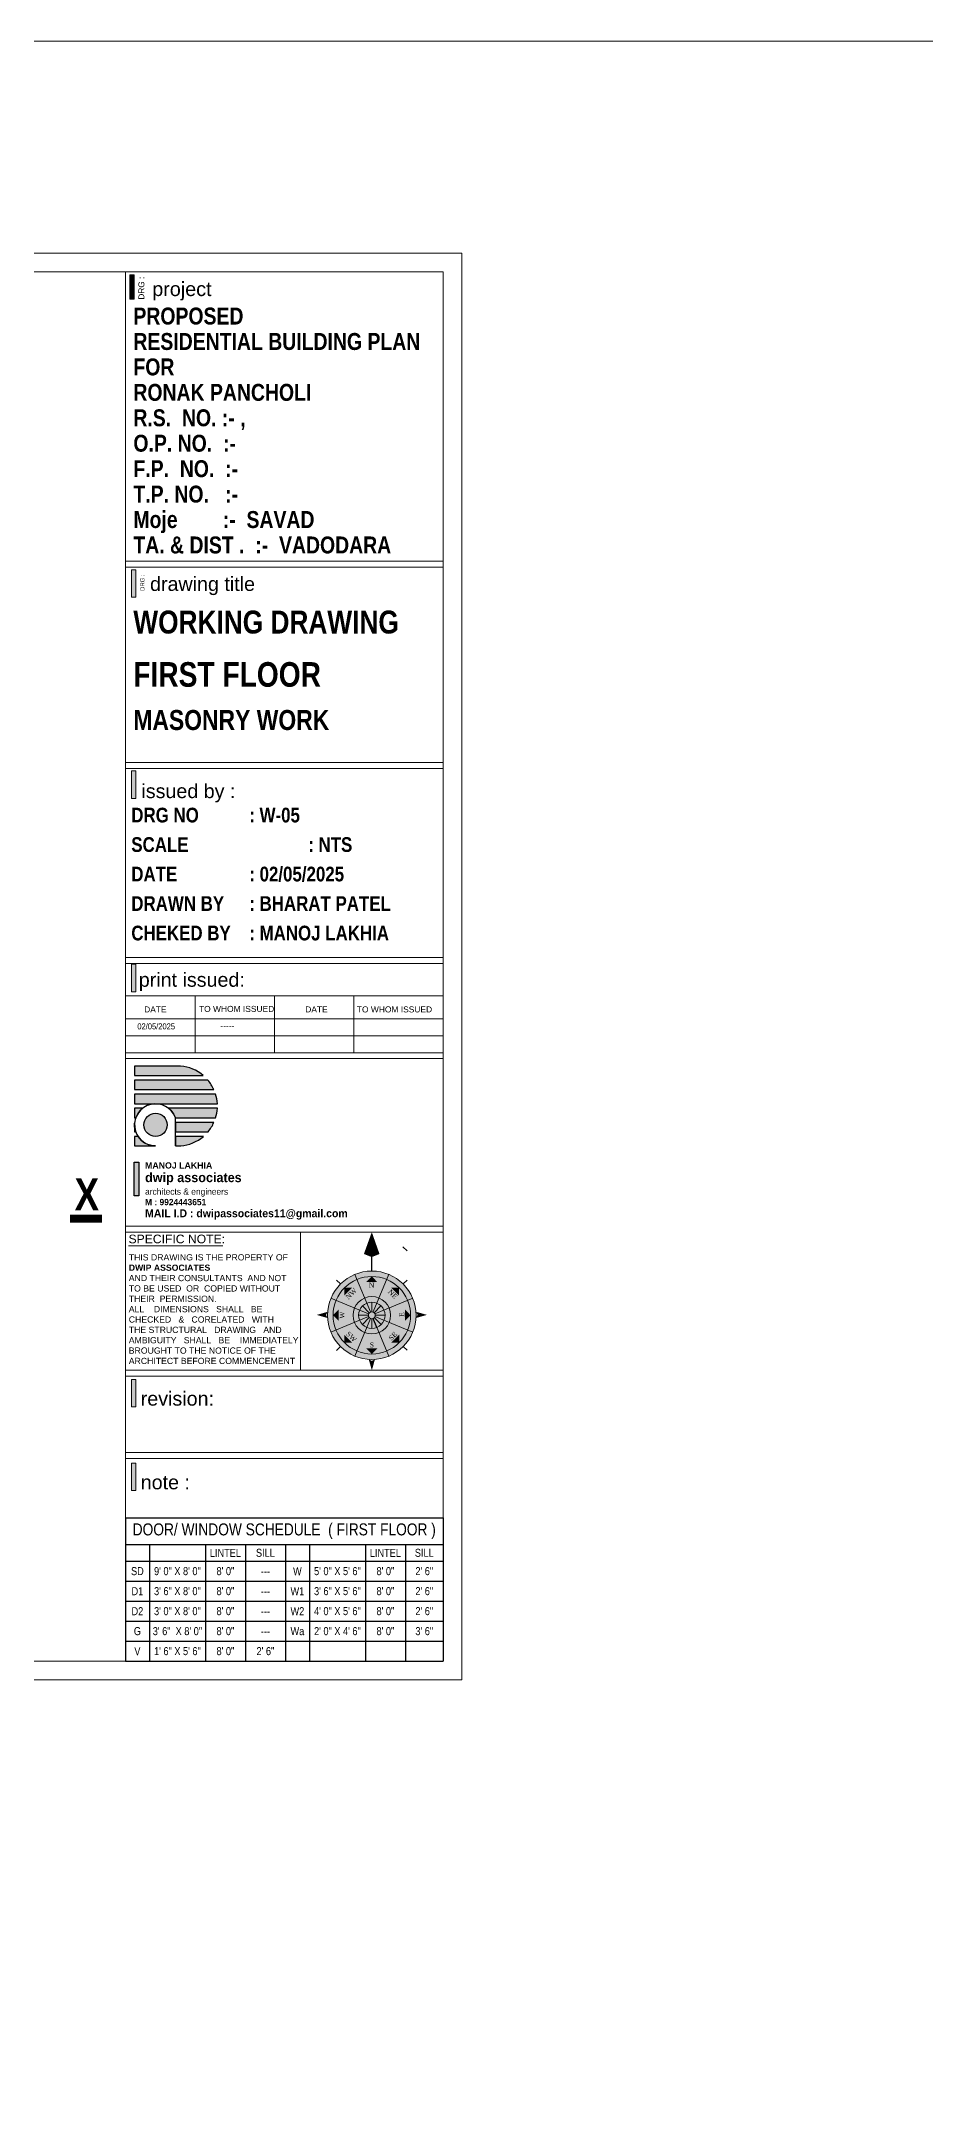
# Model space of a CAD drawing. Header units: millimetres. Extents: x 56222 to 3066687, y -650199 to -121287.
# Drawn here: x 149526 to 149858, y -175580 to -174808 of the extents above; entities that cross this region are included whole.
import ezdxf
from ezdxf.enums import TextEntityAlignment as Align

# ---------------------------------------------------------------- set-up
doc = ezdxf.new("R2010")
doc.units = ezdxf.units.MM
doc.header["$MEASUREMENT"] = 0
for name, color, linetype, lineweight in [('plot boundary', 26, 'Continuous', 30), ('SECTION', 7, 'Continuous', 9), ('STAIRCASE', 45, 'Continuous', 25), ('X_SHEET', 7, 'Continuous', 9)]:
    doc.layers.add(name, color=color, linetype=linetype, lineweight=lineweight)
doc.styles.add("AR_0'-0", font='arial.ttf')
doc.styles.add('AR_6', font='arial.ttf', dxfattribs={"height": 6})
doc.styles.add("Cn_BT_0'-0", font='swissc.ttf')
doc.styles.add('DUTCH801', font='dutcheb.ttf', dxfattribs={"height": 6.5})
doc.styles.add('KATHA', font='swissc.ttf')
doc.styles.get("Standard").update_dxf_attribs({"font": 'arial.ttf', "height": 6})

# ---------------------------------------------------------------- blocks, each defined once
blk = doc.blocks.new('NORTH')
h = blk.add_hatch(color=9)
h.set_gradient(color1=(201, 201, 201), color2=(237, 237, 237), one_color=1, tint=0.93, name='SPHERICAL')
edge = h.paths.add_edge_path()
edge.add_arc((329168.4, -156620.1), 24.1, 0, 360)
at = {"layer": 'X_SHEET'}
for color, points in [(224, [(329168.4, -156574.8), (329168.4, -156588.4), (329164.1, -156586.7)]), (230, [(329172.6, -156586.7), (329168.4, -156588.4), (329168.4, -156574.8)]), (47, [(329153.4, -156609.4), (329153.4, -156605.1), (329157.7, -156605.1)]), (47, [(329165.3, -156602), (329168.4, -156598.9), (329171.4, -156602)]), (47, [(329179, -156605.1), (329183.3, -156605.1), (329183.3, -156609.4)]), (224, [(329143.4, -156619.9), (329144.3, -156618.2), (329138.4, -156619.9)]), (230, [(329144.3, -156621.6), (329143.4, -156619.9), (329138.4, -156619.9)]), (47, [(329147.2, -156620), (329150.3, -156617), (329150.3, -156623.1)]), (47, [(329186.5, -156623.1), (329186.5, -156617), (329189.5, -156620.1)]), (224, [(329193.3, -156619.9), (329192.5, -156618.2), (329198.4, -156619.9)]), (230, [(329192.5, -156621.6), (329193.3, -156619.9), (329198.4, -156619.9)]), (47, [(329153.4, -156635), (329153.4, -156630.7), (329157.7, -156635)]), (47, [(329179, -156635), (329183.3, -156630.7), (329183.3, -156635)]), (47, [(329171.4, -156638.2), (329165.3, -156638.1), (329168.3, -156641.2)]), (230, [(329166.7, -156644.1), (329168.4, -156645), (329168.4, -156650.1)]), (224, [(329168.4, -156645), (329170.1, -156644.1), (329168.4, -156650.1)])]:
    blk.add_hatch(color=color, dxfattribs=at).paths.add_polyline_path(points)
at = {"color": 254, "lineweight": 5}
for p, q in [((329185.4, -156582.8), (329187.6, -156585)), ((329166.5, -156620.1), (329161.2, -156620.1)), ((329167, -156618.7), (329163.3, -156615)), ((329168.4, -156618.2), (329168.4, -156612.9)), ((329169.7, -156618.7), (329173.4, -156615)), ((329170.2, -156620.1), (329175.5, -156620.1)), ((329167, -156621.4), (329163.3, -156625.1)), ((329168.4, -156621.9), (329168.4, -156627.2)), ((329169.7, -156621.4), (329173.4, -156625.1))]:
    blk.add_line(p, q, dxfattribs=at)
at = {"color": 250, "lineweight": 9}
for p, q in [((329167.6, -156618.3), (329159.1, -156597.8)), ((329169.1, -156618.3), (329177.6, -156597.8)), ((329151.3, -156603), (329149.2, -156600.9)), ((329185.4, -156603), (329187.6, -156600.9)), ((329146.1, -156610.8), (329166.6, -156619.3)), ((329146.1, -156629.3), (329166.6, -156620.8)), ((329170.1, -156619.3), (329190.7, -156610.8)), ((329170.1, -156620.8), (329190.7, -156629.3)), ((329159.1, -156642.4), (329167.6, -156621.8)), ((329177.6, -156642.4), (329169.1, -156621.8)), ((329151.3, -156637.1), (329149.2, -156639.2)), ((329185.4, -156637.1), (329187.6, -156639.2))]:
    blk.add_line(p, q, dxfattribs=at)
at = {"color": 1}
blk.add_line((329171.1, -156626.7), (329169.1, -156621.8), dxfattribs=at)
at = {"lineweight": 9}
for radius in [24.1, 21.1, 10.2, 7.18, 1.88]:
    blk.add_circle((329168.4, -156620.1), radius, dxfattribs=at)
at = {"layer": 'X_SHEET', "color": 29, "linetype": 'Continuous', "lineweight": 25}
blk.add_line((329168.4, -156595.9), (329168.4, -156588.4), dxfattribs=at)
at = {"layer": 'X_SHEET', "color": 26, "linetype": 'ByBlock', "lineweight": -2, "style": 'DUTCH801'}
for s, rotation, p in [('NW', 44.9141, (329156.2, -156607.4)), ('N', 359.9141, (329168.3, -156602.4)), ('SE', 44.9141, (329178.9, -156630.5)), ('S', 359.9141, (329168.4, -156634.9))]:
    blk.add_text(s, height=2.7, rotation=rotation, dxfattribs=at).set_placement(p, align=Align.TOP_CENTER)
for s, rotation, p in [('NE', 314.9141, (329178.9, -156609.6)), ('W', 89.9141, (329153.5, -156620)), ('E', 89.9141, (329186.1, -156619.8)), ('SW', 314.9141, (329156.3, -156632.7))]:
    blk.add_text(s, height=2.7, rotation=rotation, dxfattribs=at).set_placement(p, align=Align.CENTER)
blk = doc.blocks.new('logo')
at = {"layer": 'STAIRCASE', "linetype": 'Continuous', "ltscale": 15}
h = blk.add_hatch(color=0, dxfattribs=at)
edge = h.paths.add_edge_path()
edge.add_line((52190.2, -8438.8), (52131.5, -8438.8))
edge.add_line((52131.5, -8438.8), (52131.5, -8450.8))
edge.add_line((52131.5, -8450.8), (52219.1, -8450.8))
edge.add_arc((52186.1, -8489.7), 51, 49.5898, 85.3906)
edge = h.paths.add_edge_path()
edge.add_line((52225, -8456.8), (52131.5, -8456.8))
edge.add_line((52131.5, -8456.8), (52131.5, -8468.8))
edge.add_line((52131.5, -8468.8), (52232.6, -8468.8))
edge.add_arc((52186.1, -8489.7), 51, 24.196, 40.1809)
edge = h.paths.add_edge_path()
edge.add_line((52234.8, -8474.7), (52131.5, -8474.7))
edge.add_line((52131.5, -8474.7), (52131.5, -8486.7))
edge.add_line((52131.5, -8486.7), (52237, -8486.7))
edge.add_arc((52186.1, -8489.7), 51, 3.3421, 17.076)
edge = h.paths.add_edge_path()
edge.add_line((52237, -8492.6), (52174.8, -8492.6))
edge.add_arc((52158.3, -8513.7), 26.8, 19.8001, 51.8901, ccw=False)
edge.add_line((52183.5, -8504.6), (52234.8, -8504.6))
edge.add_arc((52186.1, -8489.7), 51, 342.9464, 356.6794)
edge = h.paths.add_edge_path()
edge.add_line((52232.6, -8510.5), (52183.5, -8510.5))
edge.add_line((52183.5, -8510.5), (52183.5, -8522.5))
edge.add_line((52183.5, -8522.5), (52225.1, -8522.5))
edge.add_arc((52186.1, -8489.7), 51, 319.8472, 335.8275)
edge = h.paths.add_edge_path()
edge.add_line((52219.2, -8528.5), (52183.5, -8528.5))
edge.add_line((52183.5, -8528.5), (52183.5, -8540.5))
edge.add_line((52183.5, -8540.5), (52190.4, -8540.5))
edge.add_arc((52186.1, -8489.7), 51, 274.8693, 310.4434)
edge = h.paths.add_edge_path()
edge.add_line((52136, -8528.5), (52131.5, -8528.5))
edge.add_line((52131.5, -8528.5), (52131.5, -8540.5))
edge.add_line((52131.5, -8540.5), (52158.3, -8540.5))
edge.add_arc((52158.3, -8513.7), 26.8, 213.4982, 270, ccw=False)
edge = h.paths.add_edge_path()
edge.add_line((52131.5, -8513.7), (52131.5, -8522.5))
edge.add_line((52131.5, -8522.5), (52133, -8522.5))
edge.add_arc((52158.3, -8513.7), 26.8, 180, 199.307, ccw=False)
edge = h.paths.add_edge_path()
edge.add_line((52131.7, -8510.5), (52131.5, -8510.5))
edge.add_line((52131.5, -8510.5), (52131.5, -8513.7))
edge.add_arc((52158.3, -8513.7), 26.8, 173.2545, 180, ccw=False)
edge = h.paths.add_edge_path()
edge.add_line((52141.8, -8492.6), (52131.5, -8492.6))
edge.add_line((52131.5, -8492.6), (52131.5, -8504.6))
edge.add_line((52131.5, -8504.6), (52133.1, -8504.6))
edge.add_arc((52158.3, -8513.7), 26.8, 128.1099, 160.1999, ccw=False)
edge = h.paths.add_edge_path()
edge.add_arc((52158.3, -8513.7), 14.8, 0, 360)
at = {"layer": 'STAIRCASE', "color": 0, "linetype": 'Continuous', "ltscale": 15}
blk.add_line((52183.5, -8540.5), (52183.5, -8504.6), dxfattribs=at)
for points in [[(52190.2, -8438.8), (52131.5, -8438.8), (52131.5, -8450.8), (52219.1, -8450.8, 0.157494)], [(52225, -8456.8), (52131.5, -8456.8), (52131.5, -8468.8), (52232.6, -8468.8, 0.06986)], [(52234.8, -8474.7), (52131.5, -8474.7), (52131.5, -8486.7), (52237, -8486.7, 0.059998)], [(52141.8, -8492.6), (52131.5, -8492.6), (52131.5, -8504.6), (52133.1, -8504.6, -0.140942)], [(52237, -8492.6), (52174.8, -8492.6, -0.140942), (52183.5, -8504.6), (52234.8, -8504.6, 0.059993)], [(52131.7, -8510.5), (52131.5, -8510.5), (52131.5, -8513.7, -0.029441)], [(52131.5, -8513.7), (52131.5, -8522.5), (52133, -8522.5, -0.084443)], [(52136, -8528.5), (52131.5, -8528.5), (52131.5, -8540.5), (52158.3, -8540.5, -0.251655)], [(52232.6, -8510.5), (52183.5, -8510.5), (52183.5, -8522.5), (52225.1, -8522.5, 0.069841)], [(52219.2, -8528.5), (52183.5, -8528.5), (52183.5, -8540.5), (52190.4, -8540.5, 0.15648)]]:
    blk.add_lwpolyline(points, format="xyb", close=True, dxfattribs=at)
blk.add_circle((52158.3, -8513.7), 14.8, dxfattribs=at)
blk.add_arc((52158.3, -8513.7), 26.8, 19.8001, 270, dxfattribs=at)
blk = doc.blocks.new('*T10')
at = {"layer": 'X_SHEET', "color": 0, "lineweight": -2}
for p, q in [((0, 0), (9, 0)), ((0, 0), (0, -9.99)), ((9, 0), (30, 0)), ((30, 0), (45, 0)), ((45, 0), (60, 0)), ((60, 0), (69, 0)), ((69, 0), (90, 0)), ((90, 0), (105, 0)), ((105, 0), (119.14, 0)), ((119.14, 0), (119.14, -9.99)), ((0, -9.99), (9, -9.99)), ((0, -9.99), (0, -16.24)), ((9, -9.99), (30, -9.99)), ((9, -9.99), (9, -16.24)), ((30, -9.99), (45, -9.99)), ((30, -9.99), (30, -16.24)), ((45, -9.99), (60, -9.99)), ((45, -9.99), (45, -16.24)), ((60, -9.99), (69, -9.99)), ((60, -9.99), (60, -16.24)), ((69, -9.99), (90, -9.99)), ((69, -9.99), (69, -16.24)), ((90, -9.99), (105, -9.99)), ((90, -9.99), (90, -16.24)), ((105, -9.99), (119.14, -9.99)), ((105, -9.99), (105, -16.24)), ((119.14, -9.99), (119.14, -16.24)), ((0, -16.24), (9, -16.24)), ((0, -16.24), (0, -23.74)), ((9, -16.24), (30, -16.24)), ((9, -16.24), (9, -23.74)), ((30, -16.24), (45, -16.24)), ((30, -16.24), (30, -23.74)), ((45, -16.24), (60, -16.24)), ((45, -16.24), (45, -23.74)), ((60, -16.24), (69, -16.24)), ((60, -16.24), (60, -23.74)), ((69, -16.24), (90, -16.24)), ((69, -16.24), (69, -23.74)), ((90, -16.24), (105, -16.24)), ((90, -16.24), (90, -23.74)), ((105, -16.24), (119.14, -16.24)), ((105, -16.24), (105, -23.74)), ((119.14, -16.24), (119.14, -23.74)), ((0, -23.74), (9, -23.74)), ((0, -23.74), (0, -31.24)), ((9, -23.74), (30, -23.74)), ((9, -23.74), (9, -31.24)), ((30, -23.74), (45, -23.74)), ((30, -23.74), (30, -31.24)), ((45, -23.74), (60, -23.74)), ((45, -23.74), (45, -31.24)), ((60, -23.74), (69, -23.74)), ((60, -23.74), (60, -31.24)), ((69, -23.74), (90, -23.74)), ((69, -23.74), (69, -31.24)), ((90, -23.74), (105, -23.74)), ((90, -23.74), (90, -31.24)), ((105, -23.74), (119.14, -23.74)), ((105, -23.74), (105, -31.24)), ((119.14, -23.74), (119.14, -31.24)), ((0, -31.24), (9, -31.24)), ((0, -31.24), (0, -38.74)), ((9, -31.24), (30, -31.24)), ((9, -31.24), (9, -38.74)), ((30, -31.24), (45, -31.24)), ((30, -31.24), (30, -38.74)), ((45, -31.24), (60, -31.24)), ((45, -31.24), (45, -38.74)), ((60, -31.24), (69, -31.24)), ((60, -31.24), (60, -38.74)), ((69, -31.24), (90, -31.24)), ((69, -31.24), (69, -38.74)), ((90, -31.24), (105, -31.24)), ((90, -31.24), (90, -38.74)), ((105, -31.24), (119.14, -31.24)), ((105, -31.24), (105, -38.74)), ((119.14, -31.24), (119.14, -38.74)), ((0, -38.74), (9, -38.74)), ((0, -38.74), (0, -46.24)), ((0, -46.24), (9, -46.24)), ((0, -46.24), (0, -53.74)), ((9, -38.74), (30, -38.74)), ((9, -38.74), (9, -46.24)), ((9, -46.24), (30, -46.24)), ((9, -46.24), (9, -53.74)), ((30, -38.74), (45, -38.74)), ((30, -38.74), (30, -46.24)), ((30, -46.24), (45, -46.24)), ((30, -46.24), (30, -53.74)), ((45, -38.74), (60, -38.74)), ((45, -38.74), (45, -46.24)), ((45, -46.24), (60, -46.24)), ((45, -46.24), (45, -53.74)), ((60, -38.74), (69, -38.74)), ((60, -38.74), (60, -46.24)), ((60, -46.24), (69, -46.24)), ((60, -46.24), (60, -53.74)), ((69, -38.74), (90, -38.74)), ((69, -38.74), (69, -46.24)), ((69, -46.24), (90, -46.24)), ((69, -46.24), (69, -53.74)), ((90, -38.74), (105, -38.74)), ((90, -38.74), (90, -46.24)), ((90, -46.24), (105, -46.24)), ((90, -46.24), (90, -53.74)), ((105, -38.74), (119.14, -38.74)), ((105, -38.74), (105, -46.24)), ((105, -46.24), (119.14, -46.24)), ((105, -46.24), (105, -53.74)), ((119.14, -38.74), (119.14, -46.24)), ((119.14, -46.24), (119.14, -53.74)), ((0, -53.74), (9, -53.74)), ((9, -53.74), (30, -53.74)), ((30, -53.74), (45, -53.74)), ((45, -53.74), (60, -53.74)), ((60, -53.74), (69, -53.74)), ((69, -53.74), (90, -53.74)), ((90, -53.74), (105, -53.74)), ((105, -53.74), (119.14, -53.74))]:
    blk.add_line(p, q, dxfattribs=at)
at = {"layer": 'X_SHEET', "color": 0, "insert": (59.57, -4.99), "char_height": 4.5, "width": 118.3106, "attachment_point": 5, "style": "Cn_BT_0'-0"}
blk.add_mtext('DOOR/ WINDOW SCHEDULE  ( FIRST FLOOR )', dxfattribs=at)
at = {"layer": 'X_SHEET', "char_height": 3, "attachment_point": 5, "style": "Cn_BT_0'-0"}
for s, insert, width in [('LINTEL', (37.5, -13.11), 14.17), ('SILL', (52.5, -13.11), 14.17), ('LINTEL', (97.5, -13.11), 14.17), ('SILL', (112.07, -13.11), 13.3106), ('SD', (4.5, -19.99), 8.17), ('9\' 0" X 8\' 0"', (19.5, -19.99), 20.17), ('8\' 0"', (37.5, -19.99), 14.17), ('---', (52.5, -19.99), 14.17), ('W', (64.5, -19.99), 8.17), ('5\' 0" X 5\' 6"', (79.5, -19.99), 20.17), ('8\' 0"', (97.5, -19.99), 14.17), ('2\' 6"', (112.07, -19.99), 13.3106), ('D1', (4.5, -27.49), 8.17), ('3\' 6" X 8\' 0"', (19.5, -27.49), 20.17), ('8\' 0"', (37.5, -27.49), 14.17), ('---', (52.5, -27.49), 14.17), ('W1', (64.5, -27.49), 8.17), ('3\' 6" X 5\' 6"', (79.5, -27.49), 20.17), ('8\' 0"', (97.5, -27.49), 14.17), ('2\' 6"', (112.07, -27.49), 13.3106), ('D2', (4.5, -34.99), 8.17), ('3\' 0" X 8\' 0"', (19.5, -34.99), 20.17), ('8\' 0"', (37.5, -34.99), 14.17), ('---', (52.5, -34.99), 14.17), ('W2', (64.5, -34.99), 8.17), ('4\' 0" X 5\' 6"', (79.5, -34.99), 20.17), ('8\' 0"', (97.5, -34.99), 14.17), ('2\' 6"', (112.07, -34.99), 13.3106), ('G', (4.5, -42.49), 8.17), ('3\' 6"  X 8\' 0"', (19.5, -42.49), 20.17), ('8\' 0"', (37.5, -42.49), 14.17), ('---', (52.5, -42.49), 14.17), ('Wa', (64.5, -42.49), 8.17), ('2\' 0" X 4\' 6"', (79.5, -42.49), 20.17), ('8\' 0"', (97.5, -42.49), 14.17), ('3\' 6"', (112.07, -42.49), 13.3106), ('V', (4.5, -49.99), 8.17), ('1\' 6" X 5\' 6"', (19.5, -49.99), 20.17), ('8\' 0"', (37.5, -49.99), 14.17), ('2\' 6"', (52.5, -49.99), 14.17)]:
    blk.add_mtext(s, dxfattribs=dict(at, insert=insert, width=width))

msp = doc.modelspace()

# ---------------------------------------------------------------- hatches: boundary and pattern name
at = {"layer": 'STAIRCASE', "linetype": 'Continuous', "ltscale": 15}
msp.add_hatch(color=251, dxfattribs=at).paths.add_polyline_path([(149560.8835, -175228.1736), (149562.6044, -175228.1736), (149562.6044, -175240.7588), (149560.8835, -175240.7588)])
at = {"layer": 'X_SHEET', "ltscale": 0.25}
h = msp.add_hatch(color=0, dxfattribs=at)
h.dxf.hatch_style = 1
h.paths.add_polyline_path([(149561.5114, -175006.0002), (149559.9093, -175006.0002), (149559.9093, -175016.3044), (149561.5114, -175016.3044)])
h = msp.add_hatch(color=0, dxfattribs=at)
h.dxf.hatch_style = 1
h.paths.add_polyline_path([(149561.5115, -175081.4387), (149559.9094, -175081.4387), (149559.9094, -175091.7429), (149561.5115, -175091.7429)])
h = msp.add_hatch(color=0, dxfattribs=at)
h.dxf.hatch_style = 1
h.paths.add_polyline_path([(149561.508, -175153.9116), (149559.906, -175153.9116), (149559.906, -175164.2159), (149561.508, -175164.2159)])
h = msp.add_hatch(color=0, dxfattribs=at)
h.dxf.hatch_style = 1
h.paths.add_polyline_path([(149561.5114, -175309.6022), (149559.9094, -175309.6022), (149559.9094, -175319.9064), (149561.5114, -175319.9064)])
h = msp.add_hatch(color=0, dxfattribs=at)
h.dxf.hatch_style = 1
h.paths.add_polyline_path([(149561.5113, -175340.9751), (149559.9093, -175340.9751), (149559.9093, -175351.2793), (149561.5113, -175351.2793)])

# ---------------------------------------------------------------- linework, layer by layer
at = {"layer": 'plot boundary', "color": 251, "ltscale": 0.25}
msp.add_lwpolyline([(149560.8835, -175228.1736), (149562.6044, -175228.1736), (149562.6044, -175240.7588), (149560.8835, -175240.7588)], close=True, dxfattribs=at)
at = {"layer": 'SECTION'}
msp.add_lwpolyline([(147873.111, -174807.8014), (151005.4513, -174807.8014), (151005.4513, -176352.3903), (147873.111, -176352.3903)], close=True, dxfattribs=at)
at = {"layer": 'SECTION', "color": 5}
msp.add_lwpolyline([(148949.8161, -175247.8723, 12, 12, 0), (148949.8161, -175250.8723, 0, 0, 0), (149542.7874, -175250.8723, 12, 12, 0), (149542.7874, -175247.8723, 12, 12, 0)], format="xyseb", dxfattribs=at)
at = {"layer": 'X_SHEET', "color": 0, "linetype": 'Continuous', "lineweight": 9}
for p, q in [((149557.5626, -175165.7343), (149676.7018, -175165.7343)), ((149583.6985, -175165.7343), (149583.6985, -175187.0992)), ((149613.4748, -175165.7343), (149613.4748, -175187.0992)), ((149643.2403, -175165.7343), (149643.2403, -175187.0992)), ((149676.7018, -175174.3886), (149557.5632, -175174.3886)), ((149676.7018, -175180.7439), (149557.5639, -175180.7439))]:
    msp.add_line(p, q, dxfattribs=at)
at = {"layer": 'X_SHEET', "linetype": 'Continuous'}
msp.add_line((149558.7423, -175259.5515), (149594.059, -175259.5515), dxfattribs=at)
at = {"layer": 'X_SHEET'}
for points in [[(149683.7052, -175422.2563), (148916.5568, -175422.2563), (148916.5568, -174887.3235), (149683.7052, -174887.3235)], [(149676.7052, -175415.2563), (148923.5568, -175415.2563), (148923.5568, -174894.3235), (149676.7052, -174894.3235)], [(149557.5646, -175002.8012), (149676.7052, -175002.8012), (149676.7052, -174894.3235), (149557.5646, -174894.3235)], [(149557.5646, -174894.3235), (149676.7052, -174894.3235), (149676.7053, -175415.2563), (149557.5647, -175415.2563)], [(149676.7052, -175005.0087), (149557.5646, -175005.0087), (149557.5646, -175078.2581), (149676.7052, -175078.2581)], [(149557.5646, -175080.4656), (149676.7052, -175080.4656), (149676.7052, -175151.4411), (149557.5646, -175151.4411)], [(149557.5646, -175187.0992), (149676.7018, -175187.0992), (149676.7018, -175153.6487), (149557.5646, -175153.6487)], [(149557.5646, -175189.3068), (149676.7052, -175189.3068), (149676.7052, -175252.1752), (149557.5646, -175252.1752)], [(149623.2056, -175306.1602), (149557.5646, -175306.1602), (149557.5646, -175254.3827), (149623.2056, -175254.3827)], [(149557.5646, -175306.1602), (149676.7052, -175306.1602), (149676.7052, -175254.3827), (149557.5646, -175254.3827)], [(149557.5646, -175308.3677), (149676.7052, -175308.3677), (149676.7052, -175337.0411), (149557.5646, -175337.0411)], [(149676.7051, -175339.2487), (149557.5646, -175339.2487), (149557.5648, -175415.2563), (149676.7053, -175415.2563)]]:
    msp.add_lwpolyline(points, close=True, dxfattribs=at)
at = {"layer": 'X_SHEET', "color": 0, "ltscale": 0.25}
for points in [[(149559.2177, -174895.3811), (149560.8537, -174895.3811), (149560.8537, -174904.5899), (149559.2177, -174904.5899)], [(149559.9093, -175006.0002), (149561.5114, -175006.0002), (149561.5114, -175016.3044), (149559.9093, -175016.3044)], [(149559.9094, -175081.4387), (149561.5115, -175081.4387), (149561.5115, -175091.7429), (149559.9094, -175091.7429)], [(149559.906, -175153.9116), (149561.508, -175153.9116), (149561.508, -175164.2159), (149559.906, -175164.2159)], [(149559.9094, -175309.6022), (149561.5114, -175309.6022), (149561.5114, -175319.9064), (149559.9094, -175319.9064)], [(149559.9093, -175340.9751), (149561.5113, -175340.9751), (149561.5113, -175351.2793), (149559.9093, -175351.2793)]]:
    msp.add_lwpolyline(points, close=True, dxfattribs=at)
msp.add_solid([(149560.8537, -174904.5899), (149559.2177, -174904.5899), (149560.8537, -174895.3811), (149559.2177, -174895.3811)], dxfattribs=at)

# ---------------------------------------------------------------- block references
at = {"xscale": 0.688264134949701, "yscale": 0.688264134949701, "zscale": 0.688264134949701, "rotation": 0.02728220468809862}
msp.add_blockref('NORTH', (-76956.1325, -67597.4348), dxfattribs=at)
msp.add_blockref('*T10', (149557.5646, -175361.5149))
at = {"layer": 'STAIRCASE', "color": 251, "linetype": 'Continuous', "xscale": 0.2942633925413247, "yscale": 0.2942633925413247, "zscale": 0.2942633925413247}
msp.add_blockref('logo', (134220.6083, -172708.874), dxfattribs=at)

# ---------------------------------------------------------------- texts
at = {"layer": 'plot boundary', "color": 251, "ltscale": 0.25, "insert": (149564.9428, -175228.1736), "char_height": 3.531161, "attachment_point": 1}
msp.add_mtext('{\\fArial|b1|i0|c0|p34;\\H0.6667x;MANOJ LAKHIA\\fBankGothic Lt BT|b1|i0|c0|p34;\\P\\fBankGothic Md BT|b1|i0|c0|p34;\\H1.5x;dwip associates\\P\\fBankGothic Lt BT|b0|i0|c0|p34;\\H0.6667x;architects & engineers\\P\\fStylus BT|b1|i0|c0|p34;\\H0.9999x;M : 9924443651\\P\\H1.25x;MAIL I.D : dwipassociates11@gmail.com}', dxfattribs=at)
at = {"layer": 'SECTION', "color": 5, "insert": (149538.511, -175246.2337), "char_height": 12, "attachment_point": 7, "line_spacing_factor": 1.157143, "style": "Cn_BT_0'-0"}
msp.add_mtext('{\\fSwis721 Cn BT|b1|i0|c0|p34;X}', dxfattribs=at)
at = {"layer": 'X_SHEET', "color": 0, "ltscale": 0.25, "insert": (149562.4395, -174904.6998), "char_height": 2.21199, "width": 9.483907, "attachment_point": 1, "rotation": 90, "style": "AR_0'-0"}
msp.add_mtext('DRG :', dxfattribs=at)
at = {"layer": 'X_SHEET', "color": 0, "ltscale": 0.25, "attachment_point": 1}
for s, insert, char_height, style in [('{\\fSwis721 Ex BT|b0|i0|c0|p34;project}', (149567.6247, -174898.0639), 5.308778, 'AR_6'), ('{\\fSwis721 Cn BT|b1|i0|c0|p34;FIRST FLOOR}', (149560.5281, -175040.6398), 9.214445, 'KATHA'), ('{\\fSwis721 Cn BT|b1|i0|c0|p34;MASONRY WORK}', (149560.5281, -175058.5826), 7.5, 'KATHA')]:
    msp.add_mtext(s, dxfattribs=dict(at, insert=insert, char_height=char_height, style=style))
at = {"layer": 'X_SHEET', "color": 0, "linetype": 'Continuous', "attachment_point": 1, "style": "Cn_BT_0'-0"}
for s, insert, char_height, line_spacing_factor in [('{\\fSwis721 Cn BT|b1|i0|c0|p34;PROPOSED\\PRESIDENTIAL BUILDING PLAN\\PFOR\\P\\C5;RONAK PANCHOLI  \\C1; \\C29;\\P\\C0;R.S.  NO. :- , \\PO.P. NO.  :-      \\PF.P.  NO.  :-          \\PT.P. NO.   :-  \\PMoje ^I    :-  SAVAD\\PTA. & DIST .  :-  VADODARA}', (149560.5574, -174907.6835), 6.357435, 0.9), ('\\A1;{\\fSwis721 Cn BT|b1|i0|c0|p34;DRG NO ^I: W-05\\PSCALE ^I^I: NTS\\PDATE ^I^I: 02/05/2025\\P\\A0;DRAWN BY ^I: BHARAT PATEL\\PCHEKED BY ^I: MANOJ LAKHIA}', (149559.7789, -175095.2169), 5.528667, 1.2)]:
    msp.add_mtext(s, dxfattribs=dict(at, insert=insert, char_height=char_height, line_spacing_factor=line_spacing_factor))
at = {"layer": 'X_SHEET', "color": 0, "ltscale": 0.25, "insert": (149563.1156, -175013.9161), "char_height": 1.58405, "attachment_point": 1, "rotation": 90}
msp.add_mtext('DRG :', dxfattribs=at)
at = {"layer": 'X_SHEET', "color": 0, "ltscale": 0.25, "char_height": 5.280173, "attachment_point": 1}
for s, insert in [('{\\fSwis721 Ex BT|b0|i0|c0|p34;drawing title}', (149566.8044, -175008.6588)), ('issued by :', (149563.5643, -175086.3454)), ('{\\fArial|b0|i0|c0|p34;print issued:}', (149562.5869, -175157.0794))]:
    msp.add_mtext(s, dxfattribs=dict(at, insert=insert))
at = {"layer": 'X_SHEET', "ltscale": 0.25, "insert": (149560.5282, -175021.3059), "char_height": 8.600149, "attachment_point": 1, "style": 'KATHA'}
msp.add_mtext('{\\fSwis721 Cn BT|b1|i0|c0|p34;WORKING DRAWING}', dxfattribs=at)
at = {"layer": 'X_SHEET', "color": 0, "linetype": 'Continuous', "attachment_point": 1}
for s, insert, char_height in [('{\\fArial|b0|i0|c0|p34;DATE}', (149564.5995, -175169.7286), 2.258419), ('{\\fArial|b0|i0|c0|p34;TO WHOM ISSUED}', (149585.1669, -175169.5343), 2.258419), ('{\\fArial|b0|i0|c0|p34;DATE}', (149625.0072, -175169.7286), 2.258419), ('{\\fArial|b0|i0|c0|p34;TO WHOM ISSUED}', (149644.3629, -175169.7286), 2.258419), ('{\\fArial|b0|i0|c0|p34;-----}', (149593.1883, -175175.8896), 2.258419), ('THIS DRAWING IS THE PROPERTY OF \\P{\\fArial|b1|i0|c0|p34;\\C59;DWIP ASSOCIATES\\C29; \\fArial|b0|i0|c0|p34;\\P}AND THEIR CONSULTANTS  AND NOT \\PTO BE USED  OR  COPIED WITHOUT \\PTHEIR  PERMISSION.\\PALL    DIMENSIONS   SHALL   BE   \\PCHECKED   &   CORELATED   WITH   \\PTHE STRUCTURAL   DRAWING   AND   \\PAMBIGUITY   SHALL   BE    IMMEDIATELY \\PBROUGHT TO THE NOTICE OF THE \\PARCHITECT BEFORE COMMENCEMENT', (149558.8318, -175262.6504), 2.330297)]:
    msp.add_mtext(s, dxfattribs=dict(at, insert=insert, char_height=char_height))
at = {"layer": 'X_SHEET', "color": 0, "linetype": 'Continuous', "insert": (149562.0332, -175176.0839), "char_height": 2.25842, "attachment_point": 1, "style": 'KATHA'}
msp.add_mtext('02/05/2025', dxfattribs=at)
at = {"layer": 'X_SHEET', "linetype": 'Continuous', "insert": (149558.7267, -175255.3015), "char_height": 3.262161, "attachment_point": 1}
msp.add_mtext('SPECIFIC NOTE:', dxfattribs=at)
at = {"layer": 'X_SHEET', "color": 29, "ltscale": 0.25, "char_height": 5.280173, "attachment_point": 1}
for s, insert in [('{\\C0;revision:}', (149563.3129, -175314.1504)), ('{\\C0;note :}', (149563.3128, -175345.5233))]:
    msp.add_mtext(s, dxfattribs=dict(at, insert=insert))

doc.saveas('drawing.dxf')
